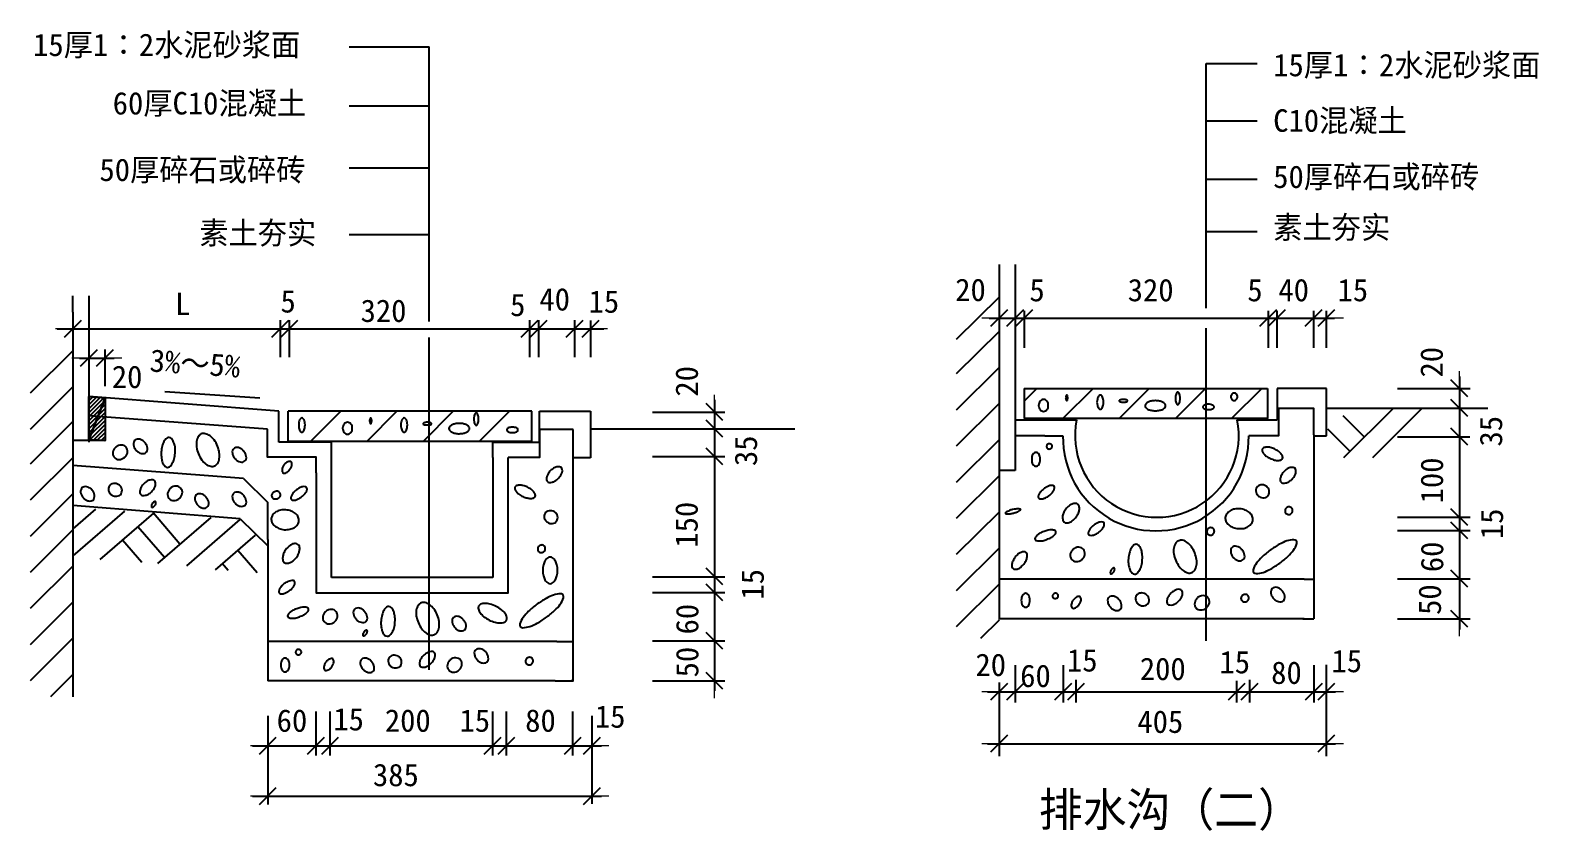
# Model space of a CAD drawing. Header units: metres. Extents: x 426 to 494, y -3 to 112.
# Drawn here: x 426.2 to 493.3, y 76.8 to 112.4 of the extents above; entities that cross this region are included whole.
import ezdxf

# ---------------------------------------------------------------- set-up
doc = ezdxf.new("R2010")
doc.units = ezdxf.units.M
doc.layers.add('标注', color=2, linetype='Continuous')

# ---------------------------------------------------------------- blocks, each defined once
blk = doc.blocks.new('_ArchTick')
at = {"color": 3, "lineweight": 15}
blk.add_line((-1.52, 0), (1.53, 0), dxfattribs=at)
at = {"color": 0, "linetype": 'ByBlock'}
blk.add_lwpolyline([(-0.74, -0.75), (0.76, 0.75)], dxfattribs=at)

msp = doc.modelspace()

# ---------------------------------------------------------------- hatches: boundary and pattern name
h = msp.add_hatch()
h.set_pattern_fill('SOLID')
h.paths.add_polyline_path([(428.79, 96.11), (429.51, 96.06), (428.79, 94.18), (428.79, 94.18), (428.79, 96.11)])
h = msp.add_hatch()
h.set_pattern_fill('SOLID')
h.paths.add_polyline_path([(429.51, 96.06), (429.51, 94.16), (428.79, 94.18), (428.79, 94.18), (429.51, 96.06)])

# ---------------------------------------------------------------- linework, layer by layer
for p, q in [((440.36, 111.67), (443.92, 111.67)), ((443.92, 99.45), (443.92, 111.67)), ((478.47, 110.93), (480.74, 110.93)), ((478.47, 101.53), (478.47, 110.93)), ((440.36, 109.05), (443.92, 109.05)), ((478.47, 108.38), (480.74, 108.38)), ((440.36, 106.28), (443.92, 106.28)), ((478.47, 105.79), (480.74, 105.79)), ((440.36, 103.32), (443.92, 103.32)), ((478.47, 103.46), (480.74, 103.46)), ((469.97, 101.98), (469.97, 92.82)), ((478.47, 100.05), (478.47, 101.53)), ((443.92, 99.71), (443.92, 100.86)), ((428.79, 100.59), (428.79, 94.16)), ((469.26, 100.54), (467.36, 98.65)), ((437.29, 99.51), (437.29, 97.86)), ((437.69, 99.51), (437.69, 97.86)), ((448.38, 99.51), (448.38, 97.86)), ((448.78, 99.51), (448.78, 97.86)), ((450.38, 99.51), (450.38, 97.86)), ((451.09, 99.49), (451.09, 97.86)), ((468.82, 99.6), (484.17, 99.6)), ((470.37, 99.93), (470.37, 98.28)), ((481.22, 99.93), (481.22, 98.28)), ((481.22, 99.93), (481.22, 98.28)), ((481.61, 99.93), (481.61, 98.28)), ((481.61, 99.93), (481.61, 98.28)), ((483.24, 99.93), (483.24, 98.28)), ((483.81, 99.93), (483.81, 98.28)), ((427.38, 99.12), (451.68, 99.12)), ((443.92, 83.95), (443.92, 98.74)), ((469.26, 99.01), (467.36, 97.12)), ((478.47, 85.24), (478.47, 99.16)), ((428.07, 98.15), (426.18, 96.26)), ((429.5, 98.21), (429.5, 96.57)), ((428.37, 97.82), (429.91, 97.82)), ((469.26, 97.4), (467.36, 95.51)), ((489.73, 97.01), (489.73, 85.75)), ((428.07, 96.55), (426.18, 94.65)), ((437.23, 95.46), (428.79, 96.12)), ((429.51, 96.06), (429.51, 94.16)), ((432.17, 96.34), (436.39, 96.05)), ((456.61, 95.97), (456.61, 83.02)), ((470.37, 95.9), (470.94, 96.47)), ((472.1, 95.13), (473.44, 96.47)), ((474.6, 95.13), (475.94, 96.47)), ((477.1, 95.13), (478.44, 96.47)), ((479.6, 95.13), (480.94, 96.47)), ((483.82, 96.47), (481.62, 96.47)), ((481.62, 96.47), (481.62, 95.08)), ((483.82, 94.37), (483.82, 96.47)), ((486.98, 96.47), (490.2, 96.47)), ((428.79, 95.74), (428.79, 94.09)), ((437.23, 94.08), (437.23, 95.46)), ((437.65, 94.12), (437.65, 95.46)), ((438.65, 94.12), (439.99, 95.46)), ((441.15, 94.12), (442.49, 95.46)), ((443.65, 94.12), (444.99, 95.46)), ((446.15, 94.12), (447.49, 95.46)), ((448.82, 95.46), (451.09, 95.46)), ((448.82, 94.08), (448.82, 95.46)), ((451.09, 95.46), (451.09, 93.38)), ((453.85, 95.42), (457.06, 95.42)), ((469.26, 95.8), (467.36, 93.9)), ((485.51, 94.31), (484.56, 95.26)), ((486.8, 95.6), (484.58, 93.38)), ((488.08, 95.6), (485.86, 93.38)), ((428.07, 95), (426.18, 93.11)), ((469.97, 95.08), (472.7, 95.08)), ((479.85, 95.08), (481.62, 95.08)), ((484.87, 93.67), (483.88, 94.66)), ((428.79, 94.16), (428.07, 94.16)), ((429.51, 94.16), (428.79, 94.16)), ((439.58, 94.08), (437.23, 94.08)), ((448.48, 94.12), (437.65, 94.12)), ((439.58, 93.4), (439.58, 94.08)), ((446.75, 94.08), (448.82, 94.08)), ((446.75, 93.4), (446.75, 94.08)), ((469.26, 94.19), (467.36, 92.29)), ((483.25, 94.37), (483.82, 94.37)), ((486.97, 94.32), (490.19, 94.32)), ((428.07, 93.39), (426.18, 91.5)), ((439.58, 88.06), (439.58, 93.4)), ((446.75, 93.4), (446.75, 88.06)), ((451.09, 93.38), (450.33, 93.38)), ((453.85, 93.44), (457.07, 93.44)), ((469.26, 92.58), (467.36, 90.69)), ((469.97, 92.82), (469.26, 92.82)), ((428.07, 91.79), (426.18, 89.89)), ((429.09, 91.1), (428.07, 90.23)), ((430.37, 91.01), (428.07, 89.02)), ((431.66, 90.92), (429.28, 88.86)), ((432.84, 89.54), (431.66, 90.92)), ((434.22, 90.73), (431.84, 88.68)), ((435.5, 90.64), (433.13, 88.58)), ((469.26, 90.97), (467.36, 89.08)), ((486.98, 90.74), (490.2, 90.74)), ((428.07, 90.18), (426.18, 88.28)), ((432.16, 88.95), (430.97, 90.32)), ((436.18, 89.94), (434.41, 88.41)), ((486.98, 90.15), (490.2, 90.15)), ((431.14, 88.73), (430.28, 89.73)), ((436.27, 88.27), (435.41, 89.27)), ((469.26, 89.37), (467.36, 87.47)), ((428.07, 88.57), (426.18, 86.68)), ((434.99, 88.37), (434.72, 88.68)), ((446.75, 88.06), (439.58, 88.06)), ((453.85, 88.1), (457.06, 88.1)), ((486.98, 88.01), (490.2, 88.01)), ((453.85, 87.39), (457.06, 87.39)), ((469.26, 87.76), (467.36, 85.87)), ((428.07, 86.96), (426.18, 85.07)), ((469.26, 86.17), (468.44, 85.35)), ((486.98, 86.22), (490.2, 86.22)), ((428.07, 85.36), (426.18, 83.46)), ((453.85, 85.24), (457.06, 85.24)), ((469.97, 84.16), (469.97, 82.51)), ((472.11, 84.16), (472.11, 82.51)), ((483.25, 84.16), (483.25, 82.51)), ((483.81, 84.18), (483.81, 80.11)), ((428.07, 83.75), (427.08, 82.76)), ((453.85, 83.46), (457.06, 83.46)), ((469.26, 83.39), (469.26, 80.11)), ((472.68, 83.51), (472.68, 82.51)), ((479.82, 83.47), (479.82, 82.51)), ((480.39, 83.51), (480.39, 82.51)), ((468.75, 82.98), (484.22, 82.98)), ((436.74, 81.91), (436.74, 77.96)), ((438.88, 82.1), (438.88, 80.14)), ((439.51, 82.1), (439.51, 80.14)), ((446.73, 82.1), (446.73, 80.14)), ((447.35, 82.1), (447.35, 80.14)), ((450.3, 82.1), (450.3, 80.14)), ((451.15, 81.91), (451.15, 77.99)), ((436.07, 80.57), (451.58, 80.57)), ((468.75, 80.67), (484.22, 80.67)), ((436.07, 78.33), (451.58, 78.33))]:
    msp.add_line(p, q)
for points in [[(469.26, 101.98), (469.26, 86.19)], [(428.07, 99.86), (428.07, 100.59)], [(428.07, 99.86), (428.07, 82.76)], [(428.79, 96.11), (429.51, 96.06), (428.79, 94.18), (428.79, 94.18), (428.79, 96.11)], [(429.51, 96.06), (429.51, 94.16), (428.79, 94.18), (428.79, 94.18), (429.51, 96.06)], [(470.37, 96.47), (470.37, 95.13)], [(481.2, 96.47), (481.2, 95.13), (470.37, 95.13)], [(470.37, 96.47), (481.2, 96.47)], [(436.73, 94.66), (428.79, 95.26)], [(448.48, 95.46), (437.65, 95.46)], [(448.48, 94.12), (448.48, 95.46)], [(481.68, 95.58), (481.68, 94.37), (480.37, 94.37)], [(483.25, 94.41), (483.25, 95.58), (481.68, 95.58)], [(483.84, 95.6), (490.99, 95.6)], [(438.9, 92.72), (438.9, 93.42), (436.73, 93.42), (436.73, 94.66)], [(450.33, 94.65), (448.82, 94.65), (448.82, 93.4), (447.43, 93.4)], [(449.53, 83.46), (450.33, 83.46), (450.33, 94.65)], [(451.09, 94.68), (460.18, 94.68)], [(471.29, 94.37), (469.98, 94.37)], [(471.29, 94.37), (472.1, 94.37)], [(483.25, 94.41), (483.25, 86.22)], [(447.43, 92.72), (447.43, 93.4)], [(435.66, 92.47), (428.07, 93.05)], [(438.9, 92.72), (438.9, 87.38), (439.7, 87.38), (446.75, 87.38)], [(446.75, 87.38), (447.43, 87.38), (447.43, 92.72)], [(435.66, 92.47), (436.74, 91.4)], [(435.51, 90.68), (428.07, 91.26)], [(436.74, 89.76), (436.74, 91.4)], [(435.51, 90.68), (436.74, 89.47)], [(436.74, 89.76), (436.74, 83.46)], [(482.82, 87.99), (469.26, 87.99)], [(482.82, 87.99), (483.25, 87.99)], [(482.76, 86.22), (469.26, 86.22)], [(482.76, 86.22), (483.25, 86.22)], [(482.82, 86.22), (482.76, 86.22)], [(449.59, 85.22), (436.74, 85.22)], [(449.59, 85.22), (450.33, 85.22)], [(449.53, 83.46), (436.74, 83.46)], [(450.3, 83.46), (450.24, 83.46)]]:
    msp.add_lwpolyline(points)
for points in [[(471.45, 95.72, 0.08), (471.44, 95.82, 0.09), (471.39, 95.9, 0.1), (471.32, 95.96, 0.12), (471.24, 95.98, 0.12), (471.16, 95.96, 0.1), (471.09, 95.9, 0.09), (471.04, 95.82, 0.08), (471.02, 95.72, 0.08), (471.04, 95.61, 0.09), (471.09, 95.53, 0.1), (471.16, 95.47, 0.12), (471.24, 95.45, 0.12), (471.32, 95.47, 0.1), (471.39, 95.53, 0.09), (471.44, 95.61, 0.08), (471.45, 95.72, 0.08)], [(472.22, 96.05, 0.04), (472.23, 96, 0.05), (472.24, 95.97, 0.1), (472.26, 95.94, 0.2), (472.27, 95.93, 0.2), (472.29, 95.94, 0.1), (472.3, 95.97, 0.05), (472.31, 96, 0.04), (472.32, 96.05, 0.04), (472.31, 96.1, 0.05), (472.3, 96.14, 0.1), (472.29, 96.17, 0.2), (472.27, 96.17, 0.2), (472.26, 96.17, 0.1), (472.24, 96.14, 0.05), (472.23, 96.1, 0.04), (472.22, 96.05, 0.04)], [(473.61, 95.86, 0.05), (473.63, 95.73, 0.06), (473.66, 95.64, 0.1), (473.71, 95.57, 0.18), (473.76, 95.55, 0.18), (473.81, 95.57, 0.1), (473.86, 95.64, 0.06), (473.89, 95.73, 0.05), (473.9, 95.86, 0.05), (473.89, 95.99, 0.06), (473.86, 96.08, 0.1), (473.81, 96.16, 0.18), (473.76, 96.17, 0.18), (473.71, 96.16, 0.1), (473.66, 96.08, 0.06), (473.63, 95.99, 0.05), (473.61, 95.86, 0.05)], [(474.79, 95.98, 0.03), (474.71, 95.98, 0.04), (474.66, 95.96, 0.09), (474.61, 95.94, 0.24), (474.6, 95.92, 0.24), (474.61, 95.9, 0.09), (474.66, 95.88, 0.04), (474.71, 95.87, 0.03), (474.79, 95.86, 0.03), (474.87, 95.87, 0.04), (474.93, 95.88, 0.09), (474.97, 95.9, 0.24), (474.98, 95.92, 0.24), (474.97, 95.94, 0.09), (474.93, 95.96, 0.04), (474.87, 95.98, 0.03), (474.79, 95.98, 0.03)], [(476.21, 95.93, 0.05), (476.02, 95.91, 0.06), (475.89, 95.87, 0.1), (475.78, 95.78, 0.17), (475.75, 95.71, 0.17), (475.78, 95.63, 0.1), (475.89, 95.54, 0.06), (476.02, 95.5, 0.05), (476.21, 95.48, 0.05), (476.39, 95.5, 0.06), (476.53, 95.54, 0.1), (476.64, 95.63, 0.17), (476.66, 95.71, 0.17), (476.64, 95.78, 0.1), (476.53, 95.87, 0.06), (476.39, 95.91, 0.05), (476.21, 95.93, 0.05)], [(477.1, 96.03, 0.04), (477.11, 95.92, 0.05), (477.13, 95.83, 0.1), (477.17, 95.77, 0.21), (477.2, 95.75, 0.21), (477.24, 95.77, 0.1), (477.28, 95.83, 0.05), (477.3, 95.92, 0.04), (477.31, 96.03, 0.04), (477.3, 96.14, 0.05), (477.28, 96.22, 0.1), (477.24, 96.29, 0.21), (477.2, 96.31, 0.21), (477.17, 96.29, 0.1), (477.13, 96.22, 0.05), (477.11, 96.14, 0.04), (477.1, 96.03, 0.04)], [(479.57, 96.1, 0.09), (479.58, 96.04, 0.09), (479.61, 95.98, 0.1), (479.66, 95.95, 0.11), (479.71, 95.93, 0.11), (479.77, 95.95, 0.1), (479.81, 95.98, 0.09), (479.85, 96.04, 0.09), (479.86, 96.1, 0.09), (479.85, 96.17, 0.09), (479.81, 96.22, 0.1), (479.77, 96.26, 0.11), (479.71, 96.27, 0.11), (479.66, 96.26, 0.1), (479.61, 96.22, 0.09), (479.58, 96.17, 0.09), (479.57, 96.1, 0.09)], [(445.91, 95.11, 0.04), (445.92, 95, 0.05), (445.94, 94.91, 0.1), (445.98, 94.85, 0.21), (446.02, 94.83, 0.21), (446.05, 94.85, 0.1), (446.09, 94.91, 0.05), (446.11, 95, 0.04), (446.12, 95.11, 0.04), (446.11, 95.22, 0.05), (446.09, 95.3, 0.1), (446.05, 95.37, 0.21), (446.02, 95.39, 0.21), (445.98, 95.37, 0.1), (445.94, 95.3, 0.05), (445.92, 95.22, 0.04), (445.91, 95.11, 0.04)], [(478.32, 95.65, 0.18), (478.34, 95.61, 0.1), (478.39, 95.56, 0.06), (478.47, 95.54, 0.05), (478.57, 95.53, 0.05), (478.67, 95.54, 0.06), (478.75, 95.56, 0.1), (478.81, 95.61, 0.18), (478.82, 95.65, 0.18), (478.81, 95.69, 0.1), (478.75, 95.73, 0.06), (478.67, 95.76, 0.05), (478.57, 95.77, 0.05), (478.47, 95.76, 0.06), (478.39, 95.73, 0.1), (478.34, 95.69, 0.18), (478.32, 95.65, 0.18)], [(438.12, 94.85, 0.05), (438.13, 94.72, 0.06), (438.16, 94.63, 0.1), (438.21, 94.55, 0.18), (438.26, 94.53, 0.18), (438.31, 94.55, 0.1), (438.36, 94.63, 0.06), (438.39, 94.72, 0.05), (438.4, 94.85, 0.05), (438.39, 94.97, 0.06), (438.36, 95.07, 0.1), (438.31, 95.14, 0.18), (438.26, 95.16, 0.18), (438.21, 95.14, 0.1), (438.16, 95.07, 0.06), (438.13, 94.97, 0.05), (438.12, 94.85, 0.05)], [(440.5, 94.7, 0.08), (440.49, 94.81, 0.09), (440.44, 94.89, 0.1), (440.37, 94.95, 0.12), (440.29, 94.97, 0.12), (440.21, 94.95, 0.1), (440.14, 94.89, 0.09), (440.09, 94.81, 0.08), (440.07, 94.7, 0.08), (440.09, 94.6, 0.09), (440.14, 94.52, 0.1), (440.21, 94.46, 0.12), (440.29, 94.44, 0.12), (440.37, 94.46, 0.1), (440.44, 94.52, 0.09), (440.49, 94.6, 0.08), (440.5, 94.7, 0.08)], [(441.27, 95.04, 0.04), (441.28, 94.99, 0.05), (441.29, 94.95, 0.1), (441.3, 94.92, 0.2), (441.32, 94.92, 0.2), (441.34, 94.92, 0.1), (441.35, 94.95, 0.05), (441.36, 94.99, 0.04), (441.37, 95.04, 0.04), (441.36, 95.09, 0.05), (441.35, 95.12, 0.1), (441.34, 95.15, 0.2), (441.32, 95.16, 0.2), (441.3, 95.15, 0.1), (441.29, 95.12, 0.05), (441.28, 95.09, 0.04), (441.27, 95.04, 0.04)], [(442.66, 94.85, 0.05), (442.68, 94.72, 0.06), (442.71, 94.63, 0.1), (442.76, 94.55, 0.18), (442.81, 94.53, 0.18), (442.86, 94.55, 0.1), (442.91, 94.63, 0.06), (442.94, 94.72, 0.05), (442.95, 94.85, 0.05), (442.94, 94.97, 0.06), (442.91, 95.07, 0.1), (442.86, 95.14, 0.18), (442.81, 95.16, 0.18), (442.76, 95.14, 0.1), (442.71, 95.07, 0.06), (442.68, 94.97, 0.05), (442.66, 94.85, 0.05)], [(443.84, 94.97, 0.03), (443.76, 94.96, 0.04), (443.71, 94.95, 0.09), (443.66, 94.92, 0.24), (443.65, 94.91, 0.24), (443.66, 94.89, 0.09), (443.71, 94.86, 0.04), (443.76, 94.85, 0.03), (443.84, 94.85, 0.03), (443.92, 94.85, 0.04), (443.98, 94.86, 0.09), (444.02, 94.89, 0.24), (444.03, 94.91, 0.24), (444.02, 94.92, 0.09), (443.98, 94.95, 0.04), (443.92, 94.96, 0.03), (443.84, 94.97, 0.03)], [(445.26, 94.92, 0.05), (445.07, 94.9, 0.06), (444.94, 94.85, 0.1), (444.83, 94.77, 0.17), (444.8, 94.69, 0.17), (444.83, 94.61, 0.1), (444.94, 94.53, 0.06), (445.07, 94.48, 0.05), (445.26, 94.46, 0.05), (445.44, 94.48, 0.06), (445.58, 94.53, 0.1), (445.69, 94.61, 0.17), (445.71, 94.69, 0.17), (445.69, 94.77, 0.1), (445.58, 94.85, 0.06), (445.44, 94.9, 0.05), (445.26, 94.92, 0.05)], [(447.37, 94.63, 0.18), (447.39, 94.59, 0.1), (447.44, 94.55, 0.06), (447.52, 94.52, 0.05), (447.62, 94.51, 0.05), (447.72, 94.52, 0.06), (447.8, 94.55, 0.1), (447.86, 94.59, 0.18), (447.87, 94.63, 0.18), (447.86, 94.67, 0.1), (447.8, 94.72, 0.06), (447.72, 94.74, 0.05), (447.62, 94.75, 0.05), (447.52, 94.74, 0.06), (447.44, 94.72, 0.1), (447.39, 94.67, 0.18), (447.37, 94.63, 0.18)], [(429.99, 93.86, 0.09), (429.9, 93.76, 0.09), (429.86, 93.64, 0.1), (429.86, 93.52, 0.11), (429.92, 93.41, 0.11), (430.01, 93.34, 0.1), (430.13, 93.31, 0.09), (430.26, 93.34, 0.09), (430.37, 93.4, 0.09), (430.46, 93.51, 0.09), (430.51, 93.63, 0.1), (430.5, 93.75, 0.11), (430.45, 93.86, 0.11), (430.36, 93.93, 0.1), (430.23, 93.95, 0.09), (430.11, 93.93, 0.09), (429.99, 93.86, 0.09)], [(430.89, 93.72, 0.07), (431.01, 93.63, 0.08), (431.12, 93.58, 0.11), (431.25, 93.58, 0.13), (431.33, 93.62, 0.13), (431.38, 93.7, 0.11), (431.4, 93.82, 0.08), (431.36, 93.94, 0.07), (431.28, 94.07, 0.07), (431.17, 94.16, 0.08), (431.05, 94.21, 0.11), (430.93, 94.21, 0.13), (430.84, 94.17, 0.13), (430.79, 94.08, 0.11), (430.78, 93.96, 0.08), (430.81, 93.84, 0.07), (430.89, 93.72, 0.07)], [(432.01, 93.64, 0.05), (432.02, 93.37, 0.06), (432.07, 93.17, 0.1), (432.18, 93, 0.18), (432.28, 92.96, 0.18), (432.38, 92.99, 0.1), (432.5, 93.14, 0.06), (432.58, 93.34, 0.05), (432.62, 93.6, 0.05), (432.62, 93.88, 0.06), (432.56, 94.08, 0.1), (432.46, 94.24, 0.18), (432.36, 94.29, 0.18), (432.25, 94.26, 0.1), (432.13, 94.11, 0.06), (432.05, 93.91, 0.05), (432.01, 93.64, 0.05)], [(433.66, 93.57, 0.06), (433.81, 93.29, 0.07), (433.99, 93.11, 0.11), (434.21, 93.01, 0.15), (434.38, 93.03, 0.15), (434.51, 93.13, 0.11), (434.59, 93.36, 0.07), (434.59, 93.61, 0.06), (434.51, 93.91, 0.06), (434.36, 94.18, 0.07), (434.18, 94.36, 0.11), (433.96, 94.46, 0.15), (433.79, 94.45, 0.15), (433.66, 94.34, 0.11), (433.58, 94.12, 0.07), (433.58, 93.87, 0.06), (433.66, 93.57, 0.06)], [(471.48, 94.01, 0.09), (471.43, 93.99, 0.09), (471.39, 93.96, 0.1), (471.37, 93.92, 0.11), (471.37, 93.87, 0.11), (471.39, 93.83, 0.1), (471.42, 93.8, 0.09), (471.46, 93.78, 0.09), (471.52, 93.78, 0.09), (471.56, 93.8, 0.09), (471.6, 93.83, 0.1), (471.62, 93.87, 0.11), (471.62, 93.92, 0.11), (471.61, 93.96, 0.1), (471.57, 93.99, 0.09), (471.53, 94.01, 0.09), (471.48, 94.01, 0.09)], [(435.29, 93.35, 0.07), (435.4, 93.25, 0.08), (435.52, 93.21, 0.11), (435.64, 93.2, 0.13), (435.72, 93.25, 0.13), (435.78, 93.33, 0.11), (435.79, 93.45, 0.08), (435.75, 93.57, 0.07), (435.67, 93.69, 0.07), (435.56, 93.79, 0.08), (435.44, 93.84, 0.11), (435.32, 93.84, 0.13), (435.23, 93.79, 0.13), (435.18, 93.71, 0.11), (435.17, 93.59, 0.08), (435.2, 93.47, 0.07), (435.29, 93.35, 0.07)], [(471.09, 93.32, 0.06), (471.08, 93.44, 0.08), (471.04, 93.54, 0.11), (470.97, 93.61, 0.15), (470.9, 93.63, 0.15), (470.83, 93.61, 0.11), (470.76, 93.54, 0.08), (470.72, 93.44, 0.06), (470.71, 93.32, 0.06), (470.72, 93.2, 0.08), (470.76, 93.1, 0.11), (470.83, 93.03, 0.15), (470.9, 93.01, 0.15), (470.97, 93.03, 0.11), (471.04, 93.1, 0.08), (471.08, 93.2, 0.06), (471.09, 93.32, 0.06)], [(481.51, 93.78, 0.05), (481.32, 93.85, 0.06), (481.16, 93.86, 0.1), (481.02, 93.83, 0.18), (480.96, 93.77, 0.18), (480.96, 93.69, 0.1), (481.03, 93.56, 0.06), (481.14, 93.46, 0.05), (481.32, 93.36, 0.05), (481.51, 93.29, 0.06), (481.67, 93.27, 0.1), (481.81, 93.3, 0.18), (481.87, 93.36, 0.18), (481.87, 93.44, 0.1), (481.8, 93.57, 0.06), (481.69, 93.68, 0.05), (481.51, 93.78, 0.05)], [(437.46, 93.07, 0.06), (437.4, 92.96, 0.07), (437.38, 92.86, 0.11), (437.39, 92.77, 0.16), (437.42, 92.72, 0.16), (437.48, 92.7, 0.11), (437.57, 92.73, 0.07), (437.65, 92.78, 0.06), (437.73, 92.87, 0.06), (437.79, 92.98, 0.07), (437.82, 93.08, 0.11), (437.81, 93.17, 0.16), (437.77, 93.22, 0.16), (437.72, 93.23, 0.11), (437.63, 93.21, 0.07), (437.55, 93.16, 0.06), (437.46, 93.07, 0.06)], [(449.32, 92.82, 0.06), (449.21, 92.68, 0.07), (449.15, 92.55, 0.11), (449.14, 92.41, 0.16), (449.18, 92.33, 0.16), (449.26, 92.29, 0.11), (449.39, 92.3, 0.07), (449.52, 92.36, 0.06), (449.66, 92.47, 0.06), (449.77, 92.61, 0.07), (449.83, 92.74, 0.11), (449.84, 92.87, 0.16), (449.8, 92.95, 0.16), (449.72, 92.99, 0.11), (449.59, 92.98, 0.07), (449.45, 92.92, 0.06), (449.32, 92.82, 0.06)], [(481.93, 92.78, 0.06), (481.83, 92.64, 0.07), (481.77, 92.51, 0.11), (481.76, 92.38, 0.16), (481.8, 92.3, 0.16), (481.88, 92.26, 0.11), (482.01, 92.27, 0.07), (482.14, 92.32, 0.06), (482.28, 92.43, 0.06), (482.39, 92.57, 0.07), (482.45, 92.7, 0.11), (482.46, 92.84, 0.16), (482.42, 92.92, 0.16), (482.34, 92.96, 0.11), (482.2, 92.95, 0.07), (482.07, 92.89, 0.06), (481.93, 92.78, 0.06)], [(428.54, 91.61, 0.07), (428.65, 91.52, 0.08), (428.77, 91.47, 0.11), (428.89, 91.47, 0.13), (428.98, 91.51, 0.13), (429.03, 91.6, 0.11), (429.04, 91.72, 0.08), (429.01, 91.84, 0.07), (428.93, 91.96, 0.07), (428.81, 92.05, 0.08), (428.7, 92.1, 0.11), (428.58, 92.1, 0.13), (428.49, 92.06, 0.13), (428.44, 91.98, 0.11), (428.42, 91.86, 0.08), (428.46, 91.74, 0.07), (428.54, 91.61, 0.07)], [(430.12, 92.19, 0.09), (430.01, 92.24, 0.09), (429.89, 92.25, 0.1), (429.78, 92.21, 0.11), (429.71, 92.13, 0.11), (429.67, 92.03, 0.1), (429.67, 91.92, 0.09), (429.72, 91.81, 0.09), (429.81, 91.73, 0.09), (429.92, 91.68, 0.09), (430.04, 91.68, 0.1), (430.15, 91.71, 0.11), (430.22, 91.79, 0.11), (430.26, 91.89, 0.1), (430.26, 92, 0.09), (430.21, 92.11, 0.09), (430.12, 92.19, 0.09)], [(431.23, 92.23, 0.06), (431.12, 92.09, 0.07), (431.07, 91.96, 0.11), (431.06, 91.83, 0.16), (431.1, 91.75, 0.16), (431.18, 91.71, 0.11), (431.31, 91.72, 0.07), (431.44, 91.77, 0.06), (431.58, 91.88, 0.06), (431.69, 92.02, 0.07), (431.75, 92.15, 0.11), (431.75, 92.28, 0.16), (431.71, 92.36, 0.16), (431.63, 92.41, 0.11), (431.5, 92.4, 0.07), (431.37, 92.34, 0.06), (431.23, 92.23, 0.06)], [(432.43, 92.04, 0.09), (432.34, 91.93, 0.09), (432.29, 91.81, 0.1), (432.3, 91.69, 0.11), (432.35, 91.59, 0.11), (432.44, 91.51, 0.1), (432.57, 91.49, 0.09), (432.69, 91.51, 0.09), (432.81, 91.58, 0.09), (432.9, 91.68, 0.09), (432.94, 91.8, 0.1), (432.94, 91.93, 0.11), (432.88, 92.03, 0.11), (432.79, 92.1, 0.1), (432.67, 92.13, 0.09), (432.54, 92.11, 0.09), (432.43, 92.04, 0.09)], [(437.05, 91.88, 0.08), (436.98, 91.84, 0.09), (436.94, 91.79, 0.1), (436.91, 91.72, 0.12), (436.92, 91.66, 0.12), (436.96, 91.6, 0.1), (437.02, 91.57, 0.09), (437.09, 91.56, 0.08), (437.17, 91.57, 0.08), (437.24, 91.61, 0.09), (437.29, 91.67, 0.1), (437.31, 91.74, 0.12), (437.3, 91.8, 0.12), (437.27, 91.85, 0.1), (437.21, 91.89, 0.09), (437.13, 91.9, 0.08), (437.05, 91.88, 0.08)], [(438.02, 91.96, 0.05), (437.88, 91.84, 0.06), (437.81, 91.73, 0.1), (437.77, 91.61, 0.19), (437.79, 91.55, 0.19), (437.84, 91.51, 0.1), (437.97, 91.51, 0.06), (438.1, 91.56, 0.05), (438.25, 91.65, 0.05), (438.38, 91.77, 0.06), (438.46, 91.88, 0.1), (438.49, 92, 0.19), (438.47, 92.06, 0.19), (438.42, 92.1, 0.1), (438.29, 92.1, 0.06), (438.16, 92.05, 0.05), (438.02, 91.96, 0.05)], [(448.28, 92.09, 0.05), (448.09, 92.15, 0.06), (447.93, 92.17, 0.1), (447.79, 92.14, 0.18), (447.73, 92.08, 0.18), (447.73, 92, 0.1), (447.8, 91.87, 0.06), (447.91, 91.77, 0.05), (448.09, 91.66, 0.05), (448.28, 91.6, 0.06), (448.44, 91.58, 0.1), (448.58, 91.61, 0.18), (448.64, 91.67, 0.18), (448.64, 91.75, 0.1), (448.57, 91.88, 0.06), (448.46, 91.99, 0.05), (448.28, 92.09, 0.05)], [(471.25, 92.01, 0.05), (471.12, 91.89, 0.06), (471.04, 91.78, 0.1), (471, 91.67, 0.19), (471.02, 91.6, 0.19), (471.08, 91.56, 0.1), (471.2, 91.57, 0.06), (471.33, 91.61, 0.05), (471.48, 91.7, 0.05), (471.61, 91.82, 0.06), (471.69, 91.93, 0.1), (471.72, 92.05, 0.19), (471.71, 92.12, 0.19), (471.65, 92.15, 0.1), (471.52, 92.15, 0.06), (471.4, 92.1, 0.05), (471.25, 92.01, 0.05)], [(481.13, 92.13, 0.09), (481.02, 92.18, 0.09), (480.9, 92.18, 0.1), (480.8, 92.14, 0.11), (480.72, 92.07, 0.11), (480.68, 91.97, 0.1), (480.69, 91.86, 0.09), (480.73, 91.75, 0.09), (480.82, 91.67, 0.09), (480.93, 91.62, 0.09), (481.05, 91.61, 0.1), (481.16, 91.65, 0.11), (481.23, 91.72, 0.11), (481.27, 91.82, 0.1), (481.27, 91.94, 0.09), (481.22, 92.04, 0.09), (481.13, 92.13, 0.09)], [(431.61, 91.35, 0.05), (431.58, 91.3, 0.06), (431.57, 91.25, 0.1), (431.57, 91.21, 0.18), (431.59, 91.19, 0.18), (431.61, 91.18, 0.1), (431.65, 91.2, 0.06), (431.69, 91.23, 0.05), (431.73, 91.27, 0.05), (431.76, 91.33, 0.06), (431.77, 91.37, 0.1), (431.77, 91.42, 0.18), (431.75, 91.44, 0.18), (431.73, 91.44, 0.1), (431.69, 91.43, 0.06), (431.65, 91.4, 0.05), (431.61, 91.35, 0.05)], [(433.62, 91.3, 0.07), (433.73, 91.2, 0.08), (433.85, 91.15, 0.11), (433.97, 91.15, 0.13), (434.05, 91.2, 0.13), (434.11, 91.28, 0.11), (434.12, 91.4, 0.08), (434.08, 91.52, 0.07), (434, 91.64, 0.07), (433.89, 91.74, 0.08), (433.77, 91.78, 0.11), (433.65, 91.79, 0.13), (433.56, 91.74, 0.13), (433.51, 91.66, 0.11), (433.5, 91.54, 0.08), (433.54, 91.42, 0.07), (433.62, 91.3, 0.07)], [(435.29, 91.37, 0.07), (435.4, 91.28, 0.08), (435.52, 91.23, 0.11), (435.64, 91.23, 0.13), (435.72, 91.27, 0.13), (435.78, 91.35, 0.11), (435.79, 91.47, 0.08), (435.75, 91.59, 0.07), (435.67, 91.72, 0.07), (435.56, 91.81, 0.08), (435.44, 91.86, 0.11), (435.32, 91.86, 0.13), (435.23, 91.82, 0.13), (435.18, 91.73, 0.11), (435.17, 91.61, 0.08), (435.2, 91.49, 0.07), (435.29, 91.37, 0.07)], [(472.23, 91.1, 0.06), (472.12, 90.93, 0.07), (472.08, 90.77, 0.11), (472.1, 90.62, 0.16), (472.16, 90.53, 0.16), (472.26, 90.49, 0.11), (472.41, 90.52, 0.07), (472.55, 90.61, 0.06), (472.69, 90.76, 0.06), (472.79, 90.93, 0.07), (472.83, 91.09, 0.11), (472.82, 91.24, 0.16), (472.76, 91.33, 0.16), (472.66, 91.36, 0.11), (472.51, 91.33, 0.07), (472.37, 91.25, 0.06), (472.23, 91.1, 0.06)], [(437.55, 91.07, 0.07), (437.31, 91.06, 0.08), (437.11, 90.98, 0.11), (436.96, 90.84, 0.13), (436.9, 90.69, 0.13), (436.93, 90.52, 0.11), (437.05, 90.36, 0.08), (437.24, 90.25, 0.07), (437.48, 90.19, 0.07), (437.72, 90.21, 0.08), (437.92, 90.28, 0.11), (438.07, 90.42, 0.13), (438.13, 90.58, 0.13), (438.1, 90.74, 0.11), (437.98, 90.91, 0.08), (437.79, 91.02, 0.07), (437.55, 91.07, 0.07)], [(449.49, 90.98, 0.09), (449.38, 91.03, 0.09), (449.26, 91.03, 0.1), (449.15, 91, 0.11), (449.08, 90.92, 0.11), (449.04, 90.82, 0.1), (449.04, 90.71, 0.09), (449.09, 90.6, 0.09), (449.18, 90.52, 0.09), (449.29, 90.47, 0.09), (449.41, 90.47, 0.1), (449.52, 90.5, 0.11), (449.59, 90.58, 0.11), (449.63, 90.68, 0.1), (449.63, 90.79, 0.09), (449.58, 90.9, 0.09), (449.49, 90.98, 0.09)], [(469.86, 91.09, 0.02), (469.72, 91.04, 0.03), (469.63, 91, 0.07), (469.55, 90.95, 0.28), (469.54, 90.92, 0.28), (469.56, 90.9, 0.07), (469.65, 90.89, 0.03), (469.76, 90.9, 0.02), (469.9, 90.93, 0.02), (470.04, 90.97, 0.03), (470.14, 91.01, 0.07), (470.22, 91.07, 0.28), (470.22, 91.09, 0.28), (470.21, 91.11, 0.07), (470.11, 91.12, 0.03), (470, 91.11, 0.02), (469.86, 91.09, 0.02)], [(479.97, 91.12, 0.07), (479.73, 91.11, 0.08), (479.53, 91.03, 0.11), (479.38, 90.89, 0.13), (479.32, 90.73, 0.13), (479.35, 90.57, 0.11), (479.47, 90.4, 0.08), (479.66, 90.29, 0.07), (479.9, 90.24, 0.07), (480.14, 90.25, 0.08), (480.34, 90.33, 0.11), (480.49, 90.47, 0.13), (480.55, 90.62, 0.13), (480.52, 90.79, 0.11), (480.39, 90.95, 0.08), (480.21, 91.06, 0.07), (479.97, 91.12, 0.07)], [(482.05, 91.17, 0.09), (482, 91.12, 0.1), (481.98, 91.06, 0.1), (481.98, 90.99, 0.1), (482, 90.93, 0.1), (482.05, 90.89, 0.1), (482.11, 90.87, 0.1), (482.18, 90.87, 0.09), (482.24, 90.9, 0.09), (482.29, 90.95, 0.1), (482.31, 91.01, 0.1), (482.31, 91.07, 0.1), (482.29, 91.13, 0.1), (482.24, 91.18, 0.1), (482.18, 91.2, 0.1), (482.11, 91.2, 0.09), (482.05, 91.17, 0.09)], [(471.78, 90.11, 0.21), (471.74, 90.15, 0.1), (471.6, 90.18, 0.05), (471.45, 90.17, 0.04), (471.26, 90.11, 0.04), (471.07, 90.03, 0.05), (470.95, 89.94, 0.1), (470.87, 89.83, 0.21), (470.86, 89.76, 0.21), (470.91, 89.71, 0.1), (471.04, 89.69, 0.05), (471.2, 89.7, 0.04), (471.39, 89.76, 0.04), (471.57, 89.84, 0.05), (471.7, 89.93, 0.1), (471.78, 90.04, 0.21), (471.78, 90.11, 0.21)], [(473.47, 90.39, 0.05), (473.34, 90.27, 0.06), (473.26, 90.16, 0.1), (473.22, 90.04, 0.19), (473.24, 89.98, 0.19), (473.3, 89.94, 0.1), (473.42, 89.94, 0.06), (473.55, 89.99, 0.05), (473.7, 90.08, 0.05), (473.83, 90.2, 0.06), (473.91, 90.31, 0.1), (473.94, 90.43, 0.19), (473.93, 90.49, 0.19), (473.87, 90.53, 0.1), (473.74, 90.53, 0.06), (473.62, 90.48, 0.05), (473.47, 90.39, 0.05)], [(478.57, 90.25, 0.09), (478.52, 90.2, 0.1), (478.5, 90.14, 0.1), (478.5, 90.07, 0.1), (478.52, 90.01, 0.1), (478.57, 89.97, 0.1), (478.63, 89.95, 0.1), (478.7, 89.95, 0.09), (478.76, 89.98, 0.09), (478.81, 90.03, 0.1), (478.83, 90.09, 0.1), (478.83, 90.16, 0.1), (478.81, 90.22, 0.1), (478.76, 90.26, 0.1), (478.7, 90.28, 0.1), (478.63, 90.28, 0.09), (478.57, 90.25, 0.09)], [(437.55, 89.31, 0.06), (437.45, 89.13, 0.07), (437.41, 88.97, 0.11), (437.42, 88.82, 0.16), (437.48, 88.73, 0.16), (437.58, 88.7, 0.11), (437.74, 88.73, 0.07), (437.88, 88.81, 0.06), (438.02, 88.96, 0.06), (438.12, 89.14, 0.07), (438.16, 89.29, 0.11), (438.15, 89.45, 0.16), (438.08, 89.53, 0.16), (437.98, 89.57, 0.11), (437.83, 89.54, 0.07), (437.69, 89.45, 0.06), (437.55, 89.31, 0.06)], [(448.82, 89.47, 0.09), (448.77, 89.42, 0.1), (448.75, 89.36, 0.1), (448.75, 89.3, 0.1), (448.77, 89.24, 0.1), (448.82, 89.19, 0.1), (448.88, 89.17, 0.1), (448.95, 89.18, 0.09), (449.01, 89.21, 0.09), (449.06, 89.25, 0.1), (449.08, 89.32, 0.1), (449.08, 89.38, 0.1), (449.06, 89.44, 0.1), (449.01, 89.48, 0.1), (448.95, 89.51, 0.1), (448.88, 89.5, 0.09), (448.82, 89.47, 0.09)], [(472.55, 89.32, 0.09), (472.47, 89.21, 0.09), (472.42, 89.09, 0.1), (472.43, 88.97, 0.11), (472.48, 88.87, 0.11), (472.57, 88.8, 0.1), (472.69, 88.77, 0.09), (472.82, 88.79, 0.09), (472.94, 88.86, 0.09), (473.03, 88.96, 0.09), (473.07, 89.08, 0.1), (473.06, 89.21, 0.11), (473.01, 89.31, 0.11), (472.92, 89.38, 0.1), (472.8, 89.41, 0.09), (472.67, 89.39, 0.09), (472.55, 89.32, 0.09)], [(475.01, 88.9, 0.05), (475.02, 88.62, 0.06), (475.07, 88.42, 0.1), (475.18, 88.26, 0.18), (475.28, 88.21, 0.18), (475.38, 88.24, 0.1), (475.51, 88.39, 0.06), (475.59, 88.59, 0.05), (475.63, 88.86, 0.05), (475.62, 89.13, 0.06), (475.57, 89.33, 0.1), (475.46, 89.5, 0.18), (475.36, 89.54, 0.18), (475.26, 89.51, 0.1), (475.13, 89.36, 0.06), (475.06, 89.16, 0.05), (475.01, 88.9, 0.05)], [(477.12, 88.82, 0.06), (477.27, 88.55, 0.07), (477.45, 88.37, 0.11), (477.66, 88.27, 0.15), (477.83, 88.28, 0.15), (477.96, 88.39, 0.11), (478.04, 88.61, 0.07), (478.04, 88.86, 0.06), (477.96, 89.16, 0.06), (477.81, 89.44, 0.07), (477.63, 89.62, 0.11), (477.42, 89.72, 0.15), (477.25, 89.7, 0.15), (477.12, 89.6, 0.11), (477.03, 89.37, 0.07), (477.03, 89.12, 0.06), (477.12, 88.82, 0.06)], [(479.67, 88.96, 0.07), (479.79, 88.86, 0.08), (479.9, 88.81, 0.11), (480.03, 88.81, 0.13), (480.11, 88.86, 0.13), (480.17, 88.94, 0.11), (480.18, 89.06, 0.08), (480.14, 89.18, 0.07), (480.06, 89.3, 0.07), (479.95, 89.4, 0.08), (479.83, 89.44, 0.11), (479.71, 89.45, 0.13), (479.62, 89.4, 0.13), (479.57, 89.32, 0.11), (479.56, 89.2, 0.08), (479.59, 89.08, 0.07), (479.67, 88.96, 0.07)], [(481.32, 89.28, 0.03), (480.95, 88.97, 0.04), (480.71, 88.7, 0.08), (480.56, 88.41, 0.24), (480.58, 88.29, 0.24), (480.69, 88.24, 0.08), (481.01, 88.29, 0.04), (481.33, 88.44, 0.03), (481.74, 88.7, 0.03), (482.11, 89.01, 0.04), (482.35, 89.28, 0.08), (482.5, 89.57, 0.24), (482.48, 89.69, 0.24), (482.37, 89.74, 0.08), (482.05, 89.69, 0.04), (481.73, 89.54, 0.03), (481.32, 89.28, 0.03)], [(449.3, 87.78, 0.16), (449.41, 87.82, 0.11), (449.53, 87.96, 0.07), (449.6, 88.14, 0.06), (449.63, 88.38, 0.06), (449.6, 88.62, 0.07), (449.53, 88.8, 0.11), (449.41, 88.94, 0.16), (449.3, 88.97, 0.16), (449.19, 88.94, 0.11), (449.07, 88.8, 0.07), (449, 88.62, 0.06), (448.97, 88.38, 0.06), (449, 88.14, 0.07), (449.07, 87.96, 0.11), (449.19, 87.82, 0.16), (449.3, 87.78, 0.16)], [(469.98, 88.97, 0.05), (469.88, 88.81, 0.07), (469.83, 88.67, 0.11), (469.83, 88.53, 0.17), (469.88, 88.46, 0.17), (469.96, 88.43, 0.11), (470.1, 88.45, 0.07), (470.23, 88.53, 0.05), (470.36, 88.66, 0.05), (470.46, 88.82, 0.07), (470.51, 88.97, 0.11), (470.51, 89.1, 0.17), (470.46, 89.18, 0.17), (470.37, 89.21, 0.11), (470.24, 89.18, 0.07), (470.11, 89.11, 0.05), (469.98, 88.97, 0.05)], [(437.48, 87.79, 0.05), (437.35, 87.67, 0.06), (437.27, 87.56, 0.1), (437.23, 87.44, 0.19), (437.25, 87.38, 0.19), (437.31, 87.34, 0.1), (437.43, 87.34, 0.06), (437.56, 87.39, 0.05), (437.71, 87.48, 0.05), (437.84, 87.6, 0.06), (437.92, 87.71, 0.1), (437.95, 87.83, 0.19), (437.94, 87.89, 0.19), (437.88, 87.93, 0.1), (437.75, 87.92, 0.06), (437.63, 87.88, 0.05), (437.48, 87.79, 0.05)], [(474.25, 88.4, 0.05), (474.22, 88.34, 0.06), (474.2, 88.3, 0.1), (474.21, 88.25, 0.18), (474.22, 88.23, 0.18), (474.24, 88.23, 0.1), (474.28, 88.24, 0.06), (474.32, 88.27, 0.05), (474.36, 88.32, 0.05), (474.39, 88.37, 0.06), (474.4, 88.42, 0.1), (474.4, 88.46, 0.18), (474.39, 88.48, 0.18), (474.36, 88.49, 0.1), (474.32, 88.47, 0.06), (474.28, 88.44, 0.05), (474.25, 88.4, 0.05)], [(448.71, 86.87, 0.03), (448.34, 86.56, 0.04), (448.1, 86.29, 0.08), (447.95, 86, 0.24), (447.97, 85.89, 0.24), (448.08, 85.83, 0.08), (448.4, 85.89, 0.04), (448.73, 86.03, 0.03), (449.14, 86.3, 0.03), (449.51, 86.61, 0.04), (449.75, 86.87, 0.08), (449.89, 87.16, 0.24), (449.88, 87.28, 0.24), (449.77, 87.34, 0.08), (449.45, 87.28, 0.04), (449.12, 87.13, 0.03), (448.71, 86.87, 0.03)], [(470.63, 87.05, 0.06), (470.62, 87.17, 0.08), (470.58, 87.27, 0.11), (470.51, 87.34, 0.15), (470.44, 87.36, 0.15), (470.37, 87.34, 0.11), (470.3, 87.27, 0.08), (470.26, 87.17, 0.06), (470.25, 87.05, 0.06), (470.26, 86.93, 0.08), (470.3, 86.83, 0.11), (470.37, 86.76, 0.15), (470.44, 86.74, 0.15), (470.51, 86.76, 0.11), (470.58, 86.83, 0.08), (470.62, 86.93, 0.06), (470.63, 87.05, 0.06)], [(471.74, 87.36, 0.09), (471.7, 87.34, 0.09), (471.66, 87.31, 0.1), (471.64, 87.27, 0.11), (471.64, 87.22, 0.11), (471.65, 87.18, 0.1), (471.69, 87.15, 0.09), (471.73, 87.13, 0.09), (471.78, 87.13, 0.09), (471.83, 87.15, 0.09), (471.87, 87.18, 0.1), (471.89, 87.22, 0.11), (471.89, 87.27, 0.11), (471.87, 87.31, 0.1), (471.84, 87.34, 0.09), (471.79, 87.36, 0.09), (471.74, 87.36, 0.09)], [(472.55, 87.05, 0.06), (472.49, 86.94, 0.07), (472.47, 86.85, 0.11), (472.48, 86.76, 0.16), (472.51, 86.71, 0.16), (472.57, 86.69, 0.11), (472.66, 86.71, 0.07), (472.74, 86.77, 0.06), (472.82, 86.86, 0.06), (472.88, 86.97, 0.07), (472.91, 87.06, 0.11), (472.9, 87.15, 0.16), (472.86, 87.2, 0.16), (472.81, 87.22, 0.11), (472.72, 87.2, 0.07), (472.64, 87.14, 0.06), (472.55, 87.05, 0.06)], [(474.21, 86.74, 0.07), (474.32, 86.65, 0.08), (474.44, 86.6, 0.11), (474.56, 86.6, 0.13), (474.64, 86.64, 0.13), (474.7, 86.73, 0.11), (474.71, 86.85, 0.08), (474.67, 86.97, 0.07), (474.59, 87.09, 0.07), (474.48, 87.18, 0.08), (474.36, 87.23, 0.11), (474.24, 87.23, 0.13), (474.15, 87.19, 0.13), (474.1, 87.11, 0.11), (474.09, 86.99, 0.08), (474.12, 86.87, 0.07), (474.21, 86.74, 0.07)], [(475.78, 87.32, 0.09), (475.67, 87.37, 0.09), (475.56, 87.37, 0.1), (475.45, 87.34, 0.11), (475.37, 87.26, 0.11), (475.33, 87.16, 0.1), (475.34, 87.05, 0.09), (475.39, 86.94, 0.09), (475.48, 86.86, 0.09), (475.59, 86.81, 0.09), (475.7, 86.8, 0.1), (475.81, 86.84, 0.11), (475.89, 86.92, 0.11), (475.93, 87.02, 0.1), (475.92, 87.13, 0.09), (475.87, 87.24, 0.09), (475.78, 87.32, 0.09)], [(476.9, 87.36, 0.06), (476.79, 87.22, 0.07), (476.73, 87.09, 0.11), (476.72, 86.96, 0.16), (476.76, 86.88, 0.16), (476.84, 86.84, 0.11), (476.98, 86.85, 0.07), (477.11, 86.9, 0.06), (477.24, 87.01, 0.06), (477.35, 87.15, 0.07), (477.41, 87.28, 0.11), (477.42, 87.41, 0.16), (477.38, 87.49, 0.16), (477.3, 87.53, 0.11), (477.17, 87.53, 0.07), (477.04, 87.47, 0.06), (476.9, 87.36, 0.06)], [(478.09, 87.17, 0.09), (478, 87.06, 0.09), (477.96, 86.94, 0.1), (477.96, 86.82, 0.11), (478.02, 86.71, 0.11), (478.11, 86.64, 0.1), (478.23, 86.62, 0.09), (478.36, 86.64, 0.09), (478.47, 86.71, 0.09), (478.56, 86.81, 0.09), (478.61, 86.93, 0.1), (478.6, 87.05, 0.11), (478.55, 87.16, 0.11), (478.46, 87.23, 0.1), (478.33, 87.26, 0.09), (478.21, 87.23, 0.09), (478.09, 87.17, 0.09)], [(480.1, 87.28, 0.09), (480.05, 87.23, 0.1), (480.02, 87.17, 0.1), (480.02, 87.1, 0.1), (480.05, 87.05, 0.1), (480.1, 87, 0.1), (480.16, 86.98, 0.1), (480.23, 86.98, 0.09), (480.29, 87.01, 0.09), (480.34, 87.06, 0.1), (480.36, 87.12, 0.1), (480.36, 87.19, 0.1), (480.33, 87.25, 0.1), (480.29, 87.29, 0.1), (480.22, 87.31, 0.1), (480.16, 87.31, 0.09), (480.1, 87.28, 0.09)], [(481.46, 87.13, 0.07), (481.58, 87.03, 0.08), (481.69, 86.99, 0.11), (481.81, 86.98, 0.13), (481.9, 87.03, 0.13), (481.95, 87.11, 0.11), (481.96, 87.23, 0.08), (481.93, 87.35, 0.07), (481.85, 87.47, 0.07), (481.73, 87.57, 0.08), (481.62, 87.62, 0.11), (481.5, 87.62, 0.13), (481.41, 87.57, 0.13), (481.36, 87.49, 0.11), (481.35, 87.37, 0.08), (481.38, 87.25, 0.07), (481.46, 87.13, 0.07)], [(438.55, 86.67, 0.21), (438.51, 86.72, 0.1), (438.37, 86.74, 0.05), (438.22, 86.73, 0.04), (438.03, 86.67, 0.04), (437.84, 86.59, 0.05), (437.72, 86.5, 0.1), (437.63, 86.39, 0.21), (437.63, 86.32, 0.21), (437.68, 86.28, 0.1), (437.81, 86.25, 0.05), (437.96, 86.26, 0.04), (438.16, 86.32, 0.04), (438.34, 86.4, 0.05), (438.47, 86.49, 0.1), (438.55, 86.6, 0.21), (438.55, 86.67, 0.21)], [(439.32, 86.55, 0.09), (439.23, 86.45, 0.09), (439.19, 86.33, 0.1), (439.2, 86.2, 0.11), (439.25, 86.1, 0.11), (439.34, 86.03, 0.1), (439.46, 86, 0.09), (439.59, 86.02, 0.09), (439.71, 86.09, 0.09), (439.8, 86.2, 0.09), (439.84, 86.32, 0.1), (439.83, 86.44, 0.11), (439.78, 86.54, 0.11), (439.69, 86.62, 0.1), (439.57, 86.64, 0.09), (439.44, 86.62, 0.09), (439.32, 86.55, 0.09)], [(440.67, 86.21, 0.07), (440.78, 86.11, 0.08), (440.9, 86.07, 0.11), (441.02, 86.06, 0.13), (441.11, 86.11, 0.13), (441.16, 86.19, 0.11), (441.17, 86.31, 0.08), (441.13, 86.43, 0.07), (441.05, 86.55, 0.07), (440.94, 86.65, 0.08), (440.82, 86.7, 0.11), (440.7, 86.7, 0.13), (440.61, 86.65, 0.13), (440.56, 86.57, 0.11), (440.55, 86.45, 0.08), (440.59, 86.33, 0.07), (440.67, 86.21, 0.07)], [(441.78, 86.13, 0.05), (441.79, 85.86, 0.06), (441.84, 85.65, 0.1), (441.95, 85.49, 0.18), (442.05, 85.45, 0.18), (442.15, 85.48, 0.1), (442.28, 85.63, 0.06), (442.36, 85.82, 0.05), (442.4, 86.09, 0.05), (442.39, 86.36, 0.06), (442.34, 86.57, 0.1), (442.23, 86.73, 0.18), (442.13, 86.78, 0.18), (442.03, 86.75, 0.1), (441.9, 86.6, 0.06), (441.83, 86.4, 0.05), (441.78, 86.13, 0.05)], [(443.44, 86.05, 0.06), (443.59, 85.78, 0.07), (443.77, 85.6, 0.11), (443.98, 85.5, 0.15), (444.15, 85.52, 0.15), (444.28, 85.62, 0.11), (444.36, 85.85, 0.07), (444.36, 86.1, 0.06), (444.28, 86.4, 0.06), (444.13, 86.67, 0.07), (443.95, 86.85, 0.11), (443.74, 86.95, 0.15), (443.57, 86.94, 0.15), (443.44, 86.83, 0.11), (443.35, 86.61, 0.07), (443.35, 86.35, 0.06), (443.44, 86.05, 0.06)], [(446.59, 86.17, 0.05), (446.85, 86.07, 0.06), (447.07, 86.04, 0.1), (447.27, 86.08, 0.18), (447.36, 86.17, 0.18), (447.38, 86.29, 0.1), (447.29, 86.48, 0.06), (447.13, 86.63, 0.05), (446.9, 86.78, 0.05), (446.63, 86.88, 0.06), (446.41, 86.91, 0.1), (446.21, 86.87, 0.18), (446.12, 86.79, 0.18), (446.11, 86.66, 0.1), (446.2, 86.48, 0.06), (446.35, 86.32, 0.05), (446.59, 86.17, 0.05)], [(445.06, 85.84, 0.07), (445.17, 85.74, 0.08), (445.29, 85.69, 0.11), (445.41, 85.69, 0.13), (445.5, 85.74, 0.13), (445.55, 85.82, 0.11), (445.56, 85.94, 0.08), (445.53, 86.06, 0.07), (445.44, 86.18, 0.07), (445.33, 86.28, 0.08), (445.21, 86.33, 0.11), (445.09, 86.33, 0.13), (445.01, 86.28, 0.13), (444.95, 86.2, 0.11), (444.94, 86.08, 0.08), (444.98, 85.96, 0.07), (445.06, 85.84, 0.07)], [(441.01, 85.63, 0.05), (440.99, 85.58, 0.06), (440.97, 85.53, 0.1), (440.97, 85.49, 0.18), (440.99, 85.47, 0.18), (441.01, 85.46, 0.1), (441.05, 85.48, 0.06), (441.09, 85.51, 0.05), (441.13, 85.55, 0.05), (441.16, 85.61, 0.06), (441.17, 85.65, 0.1), (441.17, 85.7, 0.18), (441.15, 85.72, 0.18), (441.13, 85.72, 0.1), (441.09, 85.71, 0.06), (441.05, 85.68, 0.05), (441.01, 85.63, 0.05)], [(438.09, 84.86, 0.09), (438.04, 84.85, 0.09), (438.01, 84.81, 0.1), (437.99, 84.77, 0.11), (437.98, 84.73, 0.11), (438, 84.68, 0.1), (438.03, 84.65, 0.09), (438.08, 84.63, 0.09), (438.13, 84.63, 0.09), (438.18, 84.65, 0.09), (438.21, 84.68, 0.1), (438.24, 84.72, 0.11), (438.24, 84.77, 0.11), (438.22, 84.81, 0.1), (438.19, 84.84, 0.09), (438.14, 84.86, 0.09), (438.09, 84.86, 0.09)], [(442.55, 84.56, 0.09), (442.44, 84.6, 0.09), (442.32, 84.61, 0.1), (442.22, 84.57, 0.11), (442.14, 84.5, 0.11), (442.1, 84.4, 0.1), (442.11, 84.28, 0.09), (442.16, 84.18, 0.09), (442.24, 84.09, 0.09), (442.36, 84.05, 0.09), (442.47, 84.04, 0.1), (442.58, 84.08, 0.11), (442.66, 84.15, 0.11), (442.69, 84.25, 0.1), (442.69, 84.37, 0.09), (442.64, 84.47, 0.09), (442.55, 84.56, 0.09)], [(443.67, 84.59, 0.06), (443.56, 84.46, 0.07), (443.5, 84.33, 0.11), (443.49, 84.19, 0.16), (443.53, 84.11, 0.16), (443.61, 84.07, 0.11), (443.74, 84.08, 0.07), (443.87, 84.14, 0.06), (444.01, 84.25, 0.06), (444.12, 84.39, 0.07), (444.18, 84.52, 0.11), (444.19, 84.65, 0.16), (444.15, 84.73, 0.16), (444.07, 84.77, 0.11), (443.94, 84.76, 0.07), (443.81, 84.7, 0.06), (443.67, 84.59, 0.06)], [(446.05, 84.4, 0.07), (446.16, 84.31, 0.08), (446.28, 84.26, 0.11), (446.4, 84.26, 0.13), (446.49, 84.3, 0.13), (446.54, 84.38, 0.11), (446.55, 84.5, 0.08), (446.52, 84.63, 0.07), (446.44, 84.75, 0.07), (446.32, 84.84, 0.08), (446.21, 84.89, 0.11), (446.08, 84.89, 0.13), (446, 84.85, 0.13), (445.94, 84.77, 0.11), (445.93, 84.65, 0.08), (445.97, 84.52, 0.07), (446.05, 84.4, 0.07)], [(437.71, 84.17, 0.06), (437.69, 84.29, 0.08), (437.65, 84.39, 0.11), (437.58, 84.46, 0.15), (437.52, 84.48, 0.15), (437.45, 84.46, 0.11), (437.38, 84.39, 0.08), (437.34, 84.29, 0.06), (437.32, 84.17, 0.06), (437.34, 84.05, 0.08), (437.38, 83.95, 0.11), (437.45, 83.88, 0.15), (437.52, 83.86, 0.15), (437.58, 83.88, 0.11), (437.65, 83.95, 0.08), (437.69, 84.05, 0.06), (437.71, 84.17, 0.06)], [(439.32, 84.29, 0.06), (439.26, 84.18, 0.07), (439.24, 84.08, 0.11), (439.25, 83.99, 0.16), (439.28, 83.94, 0.16), (439.34, 83.93, 0.11), (439.43, 83.95, 0.07), (439.51, 84, 0.06), (439.59, 84.09, 0.06), (439.65, 84.2, 0.07), (439.68, 84.3, 0.11), (439.67, 84.39, 0.16), (439.63, 84.44, 0.16), (439.58, 84.46, 0.11), (439.49, 84.43, 0.07), (439.4, 84.38, 0.06), (439.32, 84.29, 0.06)], [(440.98, 83.98, 0.07), (441.09, 83.89, 0.08), (441.21, 83.84, 0.11), (441.33, 83.84, 0.13), (441.41, 83.88, 0.13), (441.47, 83.96, 0.11), (441.48, 84.08, 0.08), (441.44, 84.2, 0.07), (441.36, 84.33, 0.07), (441.25, 84.42, 0.08), (441.13, 84.47, 0.11), (441.01, 84.47, 0.13), (440.92, 84.43, 0.13), (440.87, 84.34, 0.11), (440.86, 84.22, 0.08), (440.89, 84.1, 0.07), (440.98, 83.98, 0.07)], [(444.86, 84.4, 0.09), (444.77, 84.3, 0.09), (444.73, 84.18, 0.1), (444.73, 84.05, 0.11), (444.79, 83.95, 0.11), (444.88, 83.88, 0.1), (445, 83.85, 0.09), (445.12, 83.87, 0.09), (445.24, 83.94, 0.09), (445.33, 84.05, 0.09), (445.37, 84.17, 0.1), (445.37, 84.29, 0.11), (445.32, 84.39, 0.11), (445.23, 84.46, 0.1), (445.1, 84.49, 0.09), (444.98, 84.47, 0.09), (444.86, 84.4, 0.09)], [(448.28, 84.48, 0.09), (448.23, 84.43, 0.1), (448.21, 84.37, 0.1), (448.21, 84.3, 0.1), (448.24, 84.24, 0.1), (448.28, 84.2, 0.1), (448.34, 84.18, 0.1), (448.41, 84.18, 0.09), (448.47, 84.21, 0.09), (448.52, 84.26, 0.1), (448.54, 84.32, 0.1), (448.54, 84.39, 0.1), (448.52, 84.45, 0.1), (448.47, 84.49, 0.1), (448.41, 84.51, 0.1), (448.34, 84.51, 0.09), (448.28, 84.48, 0.09)]]:
    msp.add_lwpolyline(points, format="xyb")
for centre, radius, start, end in [((476.28, 94.38), 3.64, 169.03, 10.97), ((476.23, 94.27), 4.13, 178.64, 1.36)]:
    msp.add_arc(centre, radius, start, end)

# ---------------------------------------------------------------- block references
at = {"layer": '标注', "xscale": 0.5, "yscale": 0.5, "zscale": 0.5}
for p, rotation in [((469.26, 99.6), 180), ((469.97, 99.6), 180), ((470.37, 99.6), 180), ((481.22, 99.6), 180), ((481.61, 99.6), 180), ((483.24, 99.6), 180), ((483.81, 99.6), 180), ((428.07, 99.12), 180), ((437.29, 99.12), 180), ((437.69, 99.12), 180), ((448.38, 99.12), 180), ((448.78, 99.12), 180), ((450.38, 99.12), 180), ((451.09, 99.12), 180), ((428.79, 97.82), 180), ((429.5, 97.82), 180), ((489.73, 96.47), 90), ((456.61, 95.42), 90), ((489.73, 95.6), 90), ((456.61, 94.68), 90), ((489.73, 94.32), 90), ((456.61, 93.44), 90), ((489.73, 90.74), 90), ((489.73, 90.15), 90), ((456.61, 88.1), 90), ((489.73, 88.01), 90), ((456.61, 87.39), 90), ((489.73, 86.22), 90), ((456.61, 85.24), 90), ((456.61, 83.46), 90), ((469.26, 82.98), 180), ((469.97, 82.98), 180), ((472.11, 82.98), 180), ((472.68, 82.98), 180), ((479.82, 82.98), 180), ((480.39, 82.98), 180), ((483.25, 82.98), 180), ((483.81, 82.98), 180), ((436.74, 80.57), 180), ((438.88, 80.57), 180), ((439.51, 80.57), 180), ((446.73, 80.57), 180), ((447.35, 80.57), 180), ((450.3, 80.57), 180), ((451.15, 80.57), 180), ((469.26, 80.67), 180), ((483.81, 80.67), 180), ((436.74, 78.33), 180), ((451.15, 78.33), 180)]:
    msp.add_blockref('_ArchTick', p, dxfattribs=dict(at, rotation=rotation))

# ---------------------------------------------------------------- texts
for s, height, p in [('15厚1∶2水泥砂浆面', 1, (426.31, 111.26)), ('15厚1∶2水泥砂浆面', 1, (481.45, 110.36)), ('60厚C10混凝土', 1, (429.85, 108.66)), ('C10混凝土', 1, (481.45, 107.89)), ('50厚碎石或碎砖', 1, (429.26, 105.7)), ('50厚碎石或碎砖', 1, (481.45, 105.39)), ('素土夯实', 1, (433.7, 102.89)), ('素土夯实', 1, (481.45, 103.14)), ('20', 1, (467.31, 100.36)), ('5', 1, (470.61, 100.35)), ('320', 1, (474.98, 100.35)), ('5', 1, (480.3, 100.35)), ('40', 1, (481.68, 100.35)), ('15', 1, (484.31, 100.35)), ('L', 1, (432.62, 99.74)), ('5  ', 1, (437.31, 99.85)), ('5  ', 1, (447.52, 99.69)), ('40', 1, (448.82, 99.94)), ('15', 1, (451.01, 99.84)), ('320', 1, (440.87, 99.43)), ('20', 1, (429.81, 96.49)), ('20', 1, (468.21, 83.68)), ('15', 1, (472.28, 83.88)), ('15', 1, (479.06, 83.8)), ('15', 1, (484.04, 83.85)), ('60  ', 1, (470.2, 83.19)), ('200', 1, (475.52, 83.5)), ('80', 1, (481.36, 83.33)), ('60', 1, (437.14, 81.2)), ('15', 1, (439.66, 81.26)), ('200', 1, (441.95, 81.2)), ('15', 1, (445.27, 81.2)), ('80', 1, (448.19, 81.2)), ('15', 1, (451.29, 81.38)), ('405', 1, (475.41, 81.15)), ('385', 1, (441.42, 78.78)), ('排水沟（二）', 1.5, (471.03, 76.99))]:
    msp.add_text(s, height=height).set_placement(p)
for s, rotation, p in [('3%～5%', 356.12, (431.47, 97.23)), ('20', 90, (488.99, 96.96)), ('20', 90, (455.87, 96.11)), ('35', 90, (491.63, 93.89)), ('35', 90, (458.5, 93.02)), ('100', 90, (489, 91.36)), ('150', 90, (455.86, 89.39)), ('15', 90, (491.67, 89.77)), ('60', 90, (489.01, 88.3)), ('15', 90, (458.8, 87.08)), ('50 ', 90, (488.91, 86.4)), ('60', 90, (455.89, 85.53)), ('50 ', 90, (455.89, 83.62))]:
    msp.add_text(s, height=1, rotation=rotation).set_placement(p)

doc.saveas('drawing.dxf')
